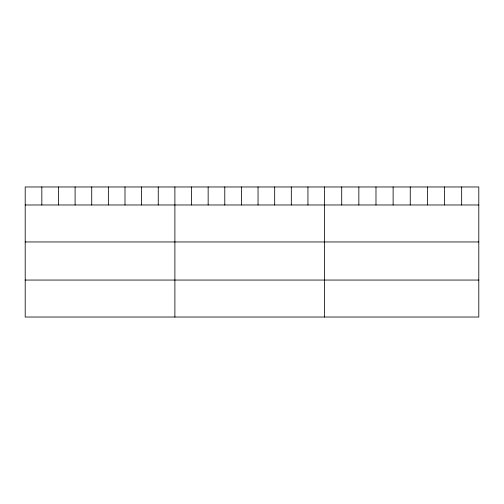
<?xml version="1.0" encoding="UTF-8"?>
<svg xmlns="http://www.w3.org/2000/svg" width="504" height="504" viewBox="0 0 504 504"><rect width="100%" height="100%" fill="white"/><g stroke="black" fill="none" stroke-linecap="round" stroke-linejoin="round"><path stroke-width="0.76" d="M478.8 204.977L478.8 317.029L25.2 317.029L25.2 186.971L478.8 186.971L478.8 204.977L25.2 204.977M25.2 241.952L478.8 241.952M25.2 280.054L478.8 280.054M461.664 186.971L461.664 204.977M444.528 186.971L444.528 204.977M427.392 186.971L427.392 204.977M410.256 186.971L410.256 204.977M393.12 186.971L393.12 204.977M375.984 186.971L375.984 204.977M358.848 186.971L358.848 204.977M341.712 186.971L341.712 204.977M324.576 186.971L324.576 317.029M307.944 186.971L307.944 204.977M291.312 186.971L291.312 204.977M274.68 186.971L274.68 204.977M258.048 186.971L258.048 204.977M241.416 186.971L241.416 204.977M224.784 186.971L224.784 204.977M208.152 186.971L208.152 204.977M191.52 186.971L191.52 204.977M174.888 186.971L174.888 317.029M158.256 186.971L158.256 204.977M141.624 186.971L141.624 204.977M124.992 186.971L124.992 204.977M108.36 186.971L108.36 204.977M91.728 186.971L91.728 204.977M75.096 186.971L75.096 204.977M58.464 186.971L58.464 204.977M41.832 186.971L41.832 204.977"/></g></svg>
